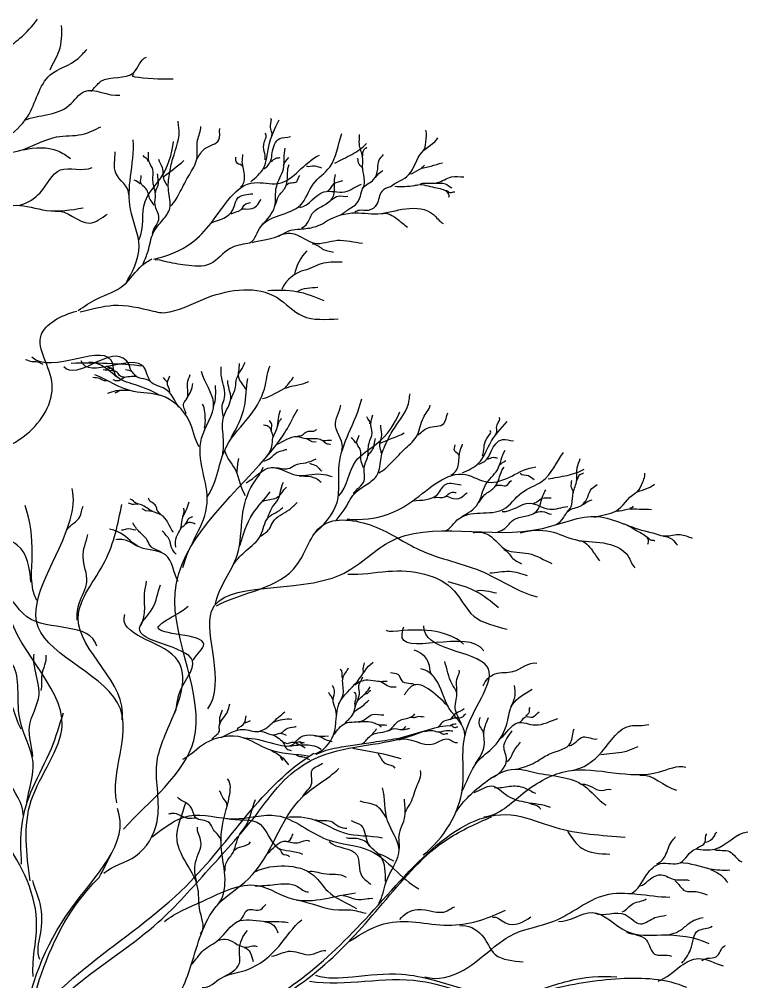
# Model space of a CAD drawing. Header units: millimetres. Extents: x 87938 to 265635, y 330093 to 434310.
# Drawn here: x 161581 to 163495, y 340892 to 343418 of the extents above; entities that cross this region are included whole.
import ezdxf

# ---------------------------------------------------------------- set-up
doc = ezdxf.new("R2010")
doc.units = ezdxf.units.MM

# ---------------------------------------------------------------- blocks, each defined once
blk = doc.blocks.new('A$C5F7D3421')
for p, q in [((4822, 13016.3), (4814, 13013.5)), ((4831, 13022.1), (4822, 13016.3)), ((5437.4, 12927.1), (5454.2, 12957.5)), ((5482.6, 12855.4), (5504.2, 12844.4)), ((5504.2, 12844.4), (5518.7, 12842.6)), ((4922.3, 12601.8), (4909.3, 12608.3)), ((4946.4, 12599.2), (4922.3, 12601.8)), ((5647.3, 11770.2), (5754.3, 11750.3)), ((5391.8, 11744.2), (5396.2, 11734.5)), ((5396.2, 11734.5), (5401.3, 11727.7)), ((5754.3, 11750.3), (5815.8, 11734.5))]:
    blk.add_line(p, q)
for centre, radius, start, end in [((5600, 13398.2), 160, 135.3492, 168.1148), ((5506.2, 13328.6), 117.7, 102.7934, 156.1906), ((4713.2, 11230.3), 1887.7, 83.902, 91.5902), ((4988.8, 13016), 178.5, 344.3202, 7.4862), ((5421.1, 11743.9), 128, 84.2853, 113.8881)]:
    blk.add_arc(centre, radius, start, end)
for points, start_tangent, end_tangent in [([(4432.4, 14210.8), (4481.3, 14255.1), (4543.3, 14321.5)], (0.604718, 0.79644), (0.597984, 0.801508)), ([(4587.6, 14144.3), (4618.7, 14210.8), (4627.5, 14299.4)], (0.326759, 0.945108), (-0.0301, 0.999547)), ([(4157.6, 13493), (4312.8, 13626), (4361.6, 13821), (4507.8, 13980.4), (4587.6, 14126.6), (4685.1, 14184.3), (4716.2, 14215.3)], (0.72156, 0.692352), (0.759343, 0.650691)), ([(4729.4, 14069), (4764.9, 14104.4), (4880.1, 14135.5), (4924.4, 14188.6)], (0.788267, 0.615333), (0.94177, 0.336258)), ([(4880.1, 14126.6), (4964.3, 14113.3), (5017.5, 14113.3)], (-0.977629, -0.210337), (0.999054, 0.043488)), ([(4497.8, 13968.1), (4654, 14020.3), (4707.2, 14069), (4831.4, 14055.7)], (0.926561, 0.376146), (0.99111, 0.133044)), ([(4913.4, 13465.7), (4930.1, 13509.8), (4948.5, 13573.8), (4981.9, 13619.3), (5006.3, 13660.4), (5001.7, 13721.3), (5004.7, 13779.1), (5016.9, 13833.9), (5038.2, 13943.4), (5035.1, 13964.7)], (0.342034, 0.939687), (0, 1)), ([(5009.4, 13668), (5042.8, 13718.2), (5074.8, 13777.6), (5100.7, 13832.4), (5103.6, 13897.8), (5114.4, 13946.5)], (0.721391, 0.692528), (-0.073914, 0.997265)), ([(5362.8, 13913), (5358.4, 13948.4), (5358.4, 13974.5)], (0.545181, 0.838318), (-0.957846, 0.287281)), ([(5102.2, 13833.9), (5129.5, 13868.8), (5178.2, 13899.3), (5181.3, 13938.9)], (0.569705, 0.82185), (0.138227, 0.990401)), ([(5282, 13538), (5319.8, 13589), (5464, 13671.1), (5508.5, 13744.4), (5566.2, 13804.2), (5608.3, 13921.8)], (0.983822, 0.179149), (0.307988, 0.95139)), ([(5340.4, 13829.1), (5337.1, 13891.2), (5340.4, 13922.3)], (0.112322, 0.993672), (-0.846382, 0.532576)), ([(5335.4, 13798), (5360.1, 13827.4), (5365, 13853.5), (5391.1, 13904.2), (5428.7, 13910.8)], (0.893798, 0.448471), (0.967011, 0.254733)), ([(5680.1, 13728.6), (5688.2, 13755.7), (5681.9, 13796.5), (5681, 13841.7), (5670.1, 13884.3), (5671, 13917.8)], (0.76581, 0.643066), (-0.037069, 0.999313)), ([(5891.4, 13859.9), (5903.1, 13891.3), (5903.1, 13933.6)], (0.817702, 0.575642), (-0.315976, 0.948767)), ([(4850.6, 13395), (4898.6, 13527.2), (4868.6, 13656.5), (4868.6, 13770.7), (4877.7, 13899.8)], (0.522515, 0.85263), (-0.084635, 0.996412)), ([(4898.6, 13551.3), (4919.7, 13683.5), (4973.9, 13764.6), (5018.9, 13893.9)], (0.464694, 0.885471), (0.106279, 0.994336)), ([(5584, 13817.6), (5643.9, 13848.7), (5694.9, 13886.4)], (0.87421, 0.485548), (0.69396, 0.720013)), ([(5778, 13735.5), (5843.4, 13777.9), (5889.6, 13856.7), (5945.4, 13906.7)], (0.796112, 0.60515), (0.491849, 0.87068)), ([(4494.9, 13864.8), (4614.1, 13860.8), (4658.5, 13834.2)], (0.974796, 0.223097), (0.811691, -0.584088)), ([(4862.6, 13707.5), (4817.4, 13782.7), (4814.5, 13857.8)], (0.059701, 0.998216), (-0.066096, 0.997813)), ([(4930.1, 13823.3), (4913.4, 13844.5)], (0.33789, 0.941186), (-0.387672, 0.921797)), ([(4945.4, 13572.2), (4968.2, 13626.9), (4954.6, 13672.6), (4956, 13707.6), (4946.9, 13757.8), (4946.9, 13795.8), (4933.2, 13824.8), (4931.7, 13856.7)], (0.207149, 0.978309), (-0.084778, 0.9964)), ([(4949.8, 13482.1), (5082.1, 13539.2), (5151.3, 13608.3), (5301.6, 13749.6), (5385.8, 13746.6), (5530.1, 13845.8)], (0.981577, 0.191066), (0.920281, 0.391257)), ([(5253.7, 13734.2), (5268.4, 13771.8), (5260.2, 13822.5), (5261.9, 13848.7)], (0.85755, 0.5144), (0, 1)), ([(5331.2, 13605.4), (5373, 13664.5), (5379.7, 13735.4), (5404.1, 13797.6), (5410.8, 13870.8)], (0.740367, 0.672203), (0.280106, 0.959969)), ([(5656.5, 13672.4), (5673.7, 13702.3), (5683.7, 13731.3), (5719.9, 13760.2), (5734.4, 13797.4), (5739.9, 13829.1), (5754.4, 13848.1)], (0.67687, 0.736103), (0.58924, 0.807958)), ([(5681, 13839.9), (5685.5, 13864.4), (5696.4, 13873.4)], (0.299612, 0.954061), (0.624514, 0.781014)), ([(4997.2, 13738), (4986.4, 13759.3), (4980.4, 13801.9), (4968.2, 13830.8)], (-0.296315, 0.95509), (-0.107685, 0.994185)), ([(4982.8, 13767.6), (5055.1, 13827.7)], (0.702733, 0.711454), (0.683797, 0.729672)), ([(5261.9, 13806.1), (5242.2, 13817.6), (5237.3, 13838.8)], (-0.406001, 0.913873), (-0.071424, 0.997446)), ([(5361.6, 13824.1), (5378.1, 13835.6), (5392.7, 13837.2)], (0.919448, 0.393212), (0.917373, 0.398029)), ([(5375.3, 13670.9), (5387, 13701.7), (5410.2, 13731.6), (5418.8, 13783.7), (5424.5, 13813.6)], (0.421869, 0.906657), (0.442971, 0.896536)), ([(5404.9, 13808.2), (5423.6, 13837.2)], (-0.042728, 0.999087), (0.575865, 0.817545)), ([(5483.5, 13808.8), (5514.3, 13808.8), (5537.5, 13802)], (0.809864, -0.586617), (0.994549, -0.104274)), ([(5682.8, 13796.5), (5669.2, 13814.6), (5664.6, 13835.4)], (-0.192443, 0.981308), (-0.300911, 0.953652)), ([(5846.3, 13780.1), (5879.2, 13795.8), (5921.1, 13807.7), (5960.7, 13819)], (0.999964, 0.008427), (0.978397, 0.206737)), ([(5887.4, 13801), (5897.9, 13811.4)], (0.730696, 0.682703), (0.326628, 0.945153)), ([(4481.3, 13670.3), (4552.1, 13714.6), (4623.1, 13794.3), (4733.9, 13803.2)], (0.950052, 0.312091), (0.892168, 0.451703)), ([(4957.6, 13715.2), (4963.6, 13735), (4963.6, 13780.6)], (-0.23863, 0.971111), (-0.014588, 0.999894)), ([(5467.5, 13589.9), (5487.5, 13607.8), (5508.3, 13645.4), (5543.9, 13669.4), (5577.5, 13698.7), (5582.7, 13731.1), (5586.8, 13778.2)], (0.865897, 0.500222), (0.295555, 0.955326)), ([(5727.2, 13767.5), (5752.6, 13791.9)], (0.590013, 0.807394), (0.87425, 0.485476)), ([(4902.8, 13745.6), (4881.4, 13757.8)], (-0.779975, 0.62581), (-0.966443, 0.256882)), ([(4951.5, 13671.1), (4937.7, 13690.9), (4922.6, 13728.9), (4904.3, 13748.7), (4905.8, 13774.6)], (-0.51487, 0.857268), (-0.181543, 0.983383)), ([(5416.9, 13742.2), (5450.7, 13753.8), (5462.2, 13775.1)], (0.439827, 0.898083), (0.778813, 0.627257)), ([(5461.8, 13662.2), (5546.1, 13717.7), (5619.4, 13717.7), (5677.2, 13744.4)], (0.982608, 0.185694), (0.945301, 0.326199)), ([(5559.5, 13722.1), (5581.8, 13746.5), (5612.8, 13757.7)], (0.975614, 0.219492), (0.900874, 0.43408)), ([(5881, 13743.5), (5941.5, 13731.1), (5980.1, 13713.3), (5982.2, 13697.6)], (0.998153, -0.060753), (-0.369543, -0.929214)), ([(5883.9, 13746.7), (5943.3, 13749.8), (5992.4, 13769.7), (6036.2, 13769.7)], (0.987787, 0.155813), (0.999519, -0.031017)), ([(5938.1, 13747.8), (5970.4, 13745.7), (5994.5, 13731.1)], (0.998838, 0.048184), (0.882538, -0.470242)), ([(5152.1, 13609.3), (5227.4, 13654.5), (5246.2, 13697.8), (5297.1, 13711)], (0.934837, 0.355077), (0.985014, 0.172476)), ([(5970.7, 13722.7), (5988.4, 13715.4), (6004.1, 13717.5)], (0.999537, 0.030434), (0.956588, -0.291444)), ([(5220.8, 13640.3), (5254.9, 13654.1), (5272, 13675.4), (5289, 13679.7)], (0.787205, 0.616691), (0.980602, 0.19601)), ([(5254.9, 13655.2), (5276.1, 13657.4), (5310.2, 13668), (5326.3, 13690.3)], (0.791751, 0.610843), (0.755548, 0.655094)), ([(5571.5, 13689.2), (5596.3, 13702.9), (5629.8, 13702.9)], (0.868141, 0.496317), (0.953192, 0.302366)), ([(4308, 13614.5), (4467.9, 13670.3), (4574.2, 13652.6), (4702.8, 13661.4)], (0.957865, 0.287217), (0.98646, 0.164003)), ([(4605.3, 13649.3), (4725, 13608.2), (4787, 13639.3)], (0.979414, 0.20186), (0.823661, 0.567083)), ([(5545.5, 13609.1), (5643.9, 13643.6), (5735, 13641.1), (5833.4, 13658.3), (5929.3, 13638.6), (5963.9, 13606.6)], (0.83978, 0.542927), (0.887846, -0.460142)), ([(5749.7, 13641.1), (5803.9, 13621.4), (5838.3, 13594.4)], (0.939194, 0.343386), (0.82238, -0.568938)), ([(5387.4, 13562.7), (5441.8, 13570), (5513.3, 13538), (5592.2, 13547.9), (5681.1, 13538)], (0.827181, 0.561936), (0.996096, -0.088278)), ([(5279.4, 13537.1), (5217.6, 13519.6), (5147.5, 13465.3), (5061.6, 13460.7), (4989, 13474.3), (4955.1, 13478.8)], (-0.977127, -0.212655), (-0.980577, -0.196135)), ([(5505.9, 13535.5), (5540.4, 13518.3), (5579.9, 13505.9)], (0.992329, 0.123624), (0.96851, -0.248973)), ([(5481.8, 13444.2), (5546.1, 13469.1), (5610.4, 13472.7)], (0.947682, 0.319215), (0.99981, -0.019506)), ([(5006.5, 13297.7), (5138.7, 13347.7), (5381.7, 13347.7), (5471, 13283.4), (5596.1, 13272.7)], (0.9777, 0.210005), (0.999706, 0.024244)), ([(5453.2, 13369.2), (5524.6, 13383.4)], (0.831963, 0.554831), (0.99666, 0.081662)), ([(4692.6, 13297.9), (4808, 13320.5), (4948.4, 13300.1), (5005, 13297.9)], (0.980374, 0.197148), (0.933913, 0.3575)), ([(4969.6, 13004.6), (4872.8, 13045.9), (4813.7, 13082.3), (4806.5, 13115.6), (4522.7, 13139.4)], (-0.823516, 0.567293), (-0.694176, 0.719805)), ([(4872.2, 13089.4), (4864.3, 13111.1), (4842.4, 13135.8), (4634.6, 13104.8)], (-0.630926, 0.775843), (-0.712741, 0.701427)), ([(5037.8, 12962.5), (4989.1, 13028.4), (4940.2, 13052.3), (4916.4, 13103), (4696.3, 13126.5)], (-0.50983, 0.860275), (-0.293742, 0.955885)), ([(4562.5, 13113.6), (4543.3, 13121.6), (4523.6, 13123), (4501, 13129.7)], (-0.933041, 0.359769), (-0.973544, 0.228501)), ([(4820.8, 13069.3), (4775.2, 13104.7), (4722.4, 13120.5)], (-0.7632, 0.646162), (-0.993338, -0.115234)), ([(4817.2, 13088.5), (4807.5, 13093.2), (4803.1, 13099.2), (4791.5, 13103.9), (4784.5, 13107.2)], (-0.932314, 0.361651), (-0.854679, 0.519157)), ([(5138, 12651.5), (5204.7, 12826.5), (5287.7, 12935.2), (5341.1, 13041.9), (5357.6, 13109.2)], (0.574587, 0.818443), (0.447309, 0.89438)), ([(5194.2, 12928.5), (5190, 12971), (5197.9, 12997.7), (5187.9, 13066.4), (5185.7, 13105.3)], (-0.167134, 0.985934), (-0.021195, 0.999775)), ([(5220.8, 12992.4), (5236.2, 13033.7), (5240.4, 13063), (5255.2, 13092.3), (5270.1, 13121.5)], (0.377116, 0.926166), (0.340299, 0.940317)), ([(5273.3, 13024.1), (5248.7, 13065.1), (5250.3, 13116.7)], (-0.308267, 0.9513), (-0.032095, 0.999485)), ([(5108.8, 12825.3), (5073.6, 12916.6), (4975.1, 13004.6), (4880, 13018.3), (4743.6, 13077.5)], (-0.49119, 0.871053), (-0.928611, 0.371054)), ([(4846.1, 13068.6), (4833.4, 13072.4), (4822, 13085.3), (4804.8, 13091.1), (4772.3, 13094.3)], (-0.941788, 0.336206), (-0.996775, 0.080247)), ([(4800.5, 13100.2), (4794.8, 13099.5), (4789.2, 13101.2)], (-0.999025, 0.044143), (-0.98779, 0.155792)), ([(4898.5, 13066.1), (4872.3, 13071), (4847.9, 13067.4), (4840.3, 13063.8), (4824.1, 13055.6), (4807.9, 13059.6)], (-0.785807, 0.618472), (-0.933823, 0.357737)), ([(4942.8, 13048.9), (4884.7, 13075.1), (4874.4, 13087.5), (4851.5, 13094.4)], (-0.531589, 0.847003), (-0.969282, 0.245952)), ([(5006.6, 13017.2), (4997.9, 13050.7), (5006.3, 13074.2)], (-0.087043, 0.996205), (0.263141, 0.964757)), ([(5062.6, 12940), (5055.4, 12978), (5063.8, 12989.7), (5068.4, 13046.4), (5077.9, 13078.1)], (-0.066919, 0.997758), (0.391371, 0.920233)), ([(5052.3, 12402.6), (5137, 12627.9), (5117.5, 12855.1), (5159.6, 12976.6), (5117.1, 13088.3)], (0.214936, 0.976628), (-0.245301, 0.969447)), ([(5410.4, 13032.1), (5439.7, 13070.2)], (0.614107, 0.789223), (0.500014, 0.866017)), ([(4788.1, 13055.7), (4774.4, 13057), (4762.5, 13063), (4737, 13067.8)], (-0.948663, 0.316288), (-0.984733, 0.174072)), ([(4995.7, 13051.4), (4984.7, 13068.3)], (-0.156047, 0.98775), (-0.286747, 0.958006)), ([(5066.9, 12996.2), (5080.1, 13019.5), (5087.1, 13047)], (0.418023, 0.908436), (0.21125, 0.977432)), ([(5191.4, 12796.2), (5193.5, 12859.8), (5195.4, 12932.7), (5220.3, 12995.6), (5209.5, 13057)], (0.155291, 0.987869), (0.06287, 0.998022)), ([(5221.1, 12857.7), (5268, 12966.3), (5279.1, 13064.1)], (0.509933, 0.860214), (0.168948, 0.985625)), ([(5330.5, 12994.6), (5417.9, 13033.4), (5492.8, 13054.4)], (0.991104, 0.133092), (0.852169, 0.523267)), ([(5588.3, 12567.3), (5616.9, 12604.9), (5652.8, 12660.9), (5697.9, 12695), (5733, 12727.4), (5746, 12787), (5765.4, 12841.6), (5792.8, 12890.6), (5844.6, 12989.4), (5847.7, 13010.7)], (0.596515, 0.802602), (0.28602, 0.958224)), ([(5127.6, 12890.2), (5129.1, 12946.3), (5120.7, 12974.8)], (0.222503, 0.974932), (-0.577871, 0.816128)), ([(5507.9, 12517.6), (5591.8, 12630.5), (5599.9, 12763), (5632.6, 12872.4), (5678.2, 12993.6)], (0.744556, 0.66756), (0.203895, 0.978993)), ([(5608.8, 12813.6), (5587, 12898.5), (5605.7, 12971.4)], (0.342716, 0.939439), (0.22206, 0.975033)), ([(5738.1, 12733.8), (5784.5, 12772.4), (5832.1, 12820.1), (5872.6, 12865.2), (5894.2, 12927), (5918.4, 12970.6)], (0.889331, 0.457265), (0.214411, 0.976744)), ([(5346.6, 12795.4), (5363.8, 12826.8), (5367.6, 12857), (5380.7, 12887.7), (5386.8, 12923.8), (5394.5, 12953.4)], (0.747556, 0.664199), (0.3646, 0.931164)), ([(5598.6, 12653.6), (5656.7, 12774.3), (5731.8, 12836.5), (5811.9, 12947.5)], (0.698543, 0.715568), (0.386239, 0.922399)), ([(5649.4, 12660.3), (5686.9, 12706.2), (5686.9, 12753.8), (5698.3, 12787), (5704, 12837.6), (5714.9, 12874.1), (5710, 12905.8), (5717.6, 12936.8)], (0.478311, 0.878191), (0.203753, 0.979022)), ([(5874.5, 12866.1), (5910.7, 12891.8), (5966.1, 12907.1), (5980.4, 12944.2)], (0.78097, 0.624569), (0.415727, 0.90949)), ([(4844, 11487.7), (5090, 11797.7), (5024.8, 12315.8), (5345.7, 12790.9), (5437, 12925.6)], (0.677737, 0.735305), (0.418488, 0.908222)), ([(5362.1, 12882.2), (5351.3, 12896.5), (5334.3, 12900.9)], (-0.395877, 0.918303), (-0.984534, 0.175191)), ([(5366.6, 12856), (5362.5, 12879.4), (5363.2, 12903.4), (5355.6, 12917.4)], (0.550266, 0.83499), (-0.512078, 0.858939)), ([(5384.5, 12898.3), (5389.4, 12914.6), (5397.8, 12925.1)], (0.563797, 0.825913), (0.40965, 0.912243)), ([(5706.6, 12905.2), (5696.7, 12930.4)], (0.592972, 0.805223), (-0.107825, 0.99417)), ([(5746.5, 12804.3), (5742.3, 12827.9), (5748.6, 12870.4), (5745.2, 12901.5)], (-0.010761, 0.999942), (0.181171, 0.983452)), ([(6146.8, 12867.5), (6152.8, 12902.6), (6160.2, 12927.7)], (0.762181, 0.647364), (-0.835663, 0.549243)), ([(5453.4, 12862.1), (5471.2, 12867.3), (5481.6, 12875.9), (5496, 12880.1), (5515.5, 12882.1), (5521.1, 12885.7)], (0.954396, 0.298544), (0.974691, 0.223558)), ([(5741.2, 12836.8), (5827.6, 12873.8)], (0.876865, 0.480736), (0.863931, 0.50361)), ([(6101.4, 12793.4), (6116, 12853.9), (6128, 12882.7)], (0.39184, 0.920034), (-0.658696, 0.752409)), ([(5381.7, 12834), (5451.8, 12861.2), (5484.1, 12854.4), (5528.1, 12852.8), (5545.2, 12847.7), (5572.5, 12848.1)], (0.93027, 0.366875), (0.962071, -0.272799)), ([(5539.6, 12846.9), (5554.9, 12837), (5569.3, 12832.7)], (0.995433, 0.095459), (0.738355, -0.674412)), ([(5658.2, 12838.6), (5641.2, 12856.4)], (-0.568397, 0.822755), (-0.852595, 0.522572)), ([(5683.5, 12753.3), (5676, 12776.2), (5672.4, 12817), (5660.6, 12841.1), (5669.3, 12865.5)], (-0.248165, 0.968718), (0.107308, 0.994226)), ([(5702, 12793.8), (5713.5, 12811.1), (5726.5, 12854.7)], (0.049096, 0.998794), (0.272011, 0.962294)), ([(5991.2, 12727.3), (6016, 12759.2), (6022.7, 12810.1), (6031.8, 12834.7)], (0.968854, 0.247634), (0.28602, 0.958224)), ([(6087.8, 12765), (6119.8, 12786.2), (6131.9, 12809.8), (6171.5, 12850.9), (6209.4, 12846.5)], (0.98473, 0.174091), (0.999472, -0.032493)), ([(5271.9, 12654.3), (5237.4, 12743.4), (5199.1, 12811.1)], (-0.608496, 0.793557), (-0.23476, 0.972053)), ([(5331.6, 12775.8), (5358, 12785.5), (5382.6, 12806.2), (5402.7, 12812.6), (5416.6, 12815.6)], (0.999873, -0.01596), (0.987676, -0.156511)), ([(5962.1, 12531.2), (6013, 12569.3), (6174.7, 12606.7), (6238.2, 12664.2), (6310.7, 12705.1), (6384.7, 12805.7)], (0.993962, -0.109728), (0.567238, 0.823554)), ([(6019.6, 12793.9), (6004, 12810.5), (6005.4, 12832.3)], (-0.127654, 0.991819), (0.21685, 0.976205)), ([(6028.6, 12581.8), (6085.6, 12626.4), (6112.3, 12692.5), (6153.4, 12745.1), (6180.8, 12813.3)], (0.9017, 0.432362), (0.542974, 0.839749)), ([(5241.8, 12737.1), (5247.9, 12784.9)], (0.121588, 0.992581), (0.256626, 0.966511)), ([(5375.8, 12751.9), (5420, 12748.8), (5443.9, 12760.9), (5482.6, 12769.7), (5519.4, 12783.5)], (0.999261, 0.038428), (0.900104, 0.435675)), ([(5495.6, 12768.1), (5526.2, 12753.2), (5538.3, 12740.7)], (0.877396, -0.479767), (0.940954, -0.338535)), ([(6120.3, 12782.6), (6139.3, 12788.9), (6153.8, 12786.2)], (0.993503, 0.113805), (0.992893, 0.119014)), ([(6157.2, 12755), (6183.5, 12777.5)], (0.244816, 0.96957), (0.785642, 0.618682)), ([(6398.1, 12600), (6413.7, 12623.6), (6419.3, 12664.5), (6431.3, 12708.1), (6433.1, 12752.1), (6443.6, 12783.9)], (0.917747, 0.397165), (0.250303, 0.968168)), ([(5166.4, 12275.3), (5242.5, 12446.3), (5260.4, 12582), (5297.8, 12695.3), (5333.6, 12754.5)], (0.170212, 0.985408), (0.313987, 0.949427)), ([(5273.3, 12699.2), (5361.2, 12752.8), (5451.5, 12725.8), (5535.4, 12730), (5575.2, 12720.8)], (0.89033, 0.455315), (0.94921, -0.314642)), ([(5627.9, 12572.7), (5771, 12589.5), (5857.1, 12636), (6041.5, 12728.3), (6121.3, 12701.4), (6287.9, 12755.2)], (0.995219, -0.097666), (0.993743, 0.111693)), ([(6089.6, 12631.8), (6109.6, 12658.1), (6140.4, 12680.1), (6163.6, 12727.6), (6177.6, 12754.5)], (0.663567, 0.748117), (0.680892, 0.732384)), ([(6232.7, 12733.1), (6262.2, 12724.3), (6282.5, 12711.1)], (0.608247, -0.793748), (0.923176, -0.384378)), ([(6331.5, 12712.7), (6397.8, 12725.4), (6457.5, 12746.9)], (0.976565, 0.215223), (0.870907, 0.491447)), ([(6430.8, 12706.4), (6442.2, 12728.6), (6455.2, 12734.1)], (0.559976, 0.828509), (0.821809, 0.569763)), ([(6638.2, 12665.4), (6658.4, 12692.2), (6670.4, 12732.7)], (0.948186, 0.317715), (-0.031409, 0.999507)), ([(5348.1, 12575.3), (5366.3, 12615.5), (5384.1, 12639.2), (5394.2, 12670.3), (5404.2, 12701.6)], (0.386159, 0.922432), (0.422235, 0.906486)), ([(5459.7, 12723.4), (5498.5, 12720.9), (5535.8, 12701.9)], (0.999344, -0.036227), (0.698331, -0.715775)), ([(5858.1, 12636.7), (5943.2, 12658.4), (5973.6, 12694.6), (6026.2, 12692.7)], (0.997342, 0.072861), (0.993195, -0.116462)), ([(6149.9, 12688.3), (6185.6, 12689.8), (6202.7, 12706.8)], (0.678322, 0.734765), (0.925685, 0.378296)), ([(6420.1, 12664.3), (6412.3, 12685.5), (6413.9, 12706.8)], (0.09627, 0.995355), (-0.015577, 0.999879)), ([(4820.4, 11579.9), (4833.2, 11908.5), (4545.4, 12194.7), (4657.5, 12570.2), (4664.3, 12679)], (-0.197201, 0.980363), (-0.222648, 0.974899)), ([(5252.9, 12480), (5296.3, 12590.1), (5357.4, 12667.2)], (0.245501, 0.969396), (0.575636, 0.817706)), ([(5333.4, 12634.8), (5379.7, 12646.5), (5414.9, 12684.2)], (0.889621, 0.456699), (0.727894, 0.68569)), ([(5932.9, 12646.8), (5969.4, 12650.3), (5991.9, 12665.7), (6009.4, 12665)], (0.930705, 0.365771), (0.995699, -0.09265)), ([(5969.7, 12651.3), (5990.7, 12647.3), (6026.4, 12647.7), (6048.2, 12664.5)], (0.933388, 0.358868), (0.911353, 0.411625)), ([(6154.8, 12527.9), (6179, 12539.3), (6209.8, 12569.4), (6250.8, 12582.3), (6291.3, 12600.7), (6305.5, 12630.3), (6323, 12674.2)], (0.972797, 0.231661), (0.55645, 0.830881)), ([(6359.5, 12552.9), (6384.5, 12576.6), (6402.4, 12601.6), (6445.4, 12618.9), (6469.9, 12650.4), (6484.2, 12679.2), (6503.5, 12693.2)], (0.859133, 0.511753), (0.795716, 0.60567)), ([(6493.9, 12578.6), (6568.7, 12600.5), (6635.5, 12662.8), (6703.3, 12694.8)], (0.935938, 0.352165), (0.720333, 0.693628)), ([(5019.1, 12526), (4975.4, 12587.2), (4944.6, 12599.2), (4907, 12621.9), (4889.8, 12627), (4867.3, 12642.4)], (-0.576965, 0.816769), (-0.954195, 0.299187)), ([(4974.5, 12588.8), (4962.5, 12602.9), (4958.5, 12615.8), (4948.8, 12627.1), (4933.6, 12639.5), (4930.8, 12645.6)], (-0.634598, 0.772842), (-0.692675, 0.72125)), ([(5027.3, 12474.5), (5030.1, 12510.2), (5043.5, 12537.5), (5049.4, 12570.3), (5064, 12603.9), (5073.9, 12632.9)], (-0.261169, 0.965293), (0.205465, 0.978665)), ([(6280.7, 12628.3), (6309.1, 12645.3), (6342, 12647.1)], (0.997636, -0.068723), (0.987395, 0.158277)), ([(6454.4, 12623.8), (6485.7, 12639.9)], (0.796295, 0.604908), (0.976583, 0.215142)), ([(4540.1, 12287.6), (4524.3, 12449.6), (4499.5, 12620.1)], (-0.460532, 0.887643), (-0.333644, 0.942699)), ([(4646.8, 12536), (4691.7, 12580.2), (4702.7, 12617.2)], (0.510073, 0.860131), (0.400242, 0.916409)), ([(4839.1, 11870.2), (4685.1, 12226.8), (4779.5, 12425.8), (4838.6, 12623.8)], (0.166237, 0.986086), (0.210614, 0.977569)), ([(4894.1, 12623.3), (4875.9, 12623.4), (4861.5, 12627.7)], (-0.780241, 0.625479), (-0.987223, -0.159345)), ([(5052, 12581.3), (5056.9, 12597.6), (5055.6, 12611)], (-0.018834, 0.999823), (0.157414, 0.987533)), ([(5230.5, 12415.5), (5273.9, 12462.1), (5324, 12515), (5350.8, 12577.2), (5401.7, 12613.1)], (0.586898, 0.809661), (0.65956, 0.751652)), ([(5321.9, 12511.2), (5354.9, 12538.3), (5368.1, 12562.9), (5423.7, 12604.5), (5452.7, 12630.6)], (0.814035, 0.580816), (0.720374, 0.693586)), ([(6170.1, 12598.8), (6266.7, 12627.9), (6336.9, 12606.9), (6399.9, 12615.9)], (0.99467, -0.103108), (0.999109, 0.042197)), ([(6282.9, 12593.3), (6310.5, 12599.4), (6342.6, 12589.8)], (0.97383, 0.227277), (0.999854, 0.017102)), ([(6572.2, 12601.8), (6608.2, 12607.4), (6651.7, 12606.9), (6692.9, 12606.3)], (0.9606, -0.277935), (0.996654, -0.08174)), ([(6617.5, 12610.1), (6630.5, 12617.1)], (0.895437, 0.445188), (0.583315, 0.812246)), ([(5043.8, 12536.1), (5060.1, 12553.4), (5072.6, 12573.9), (5086.6, 12581.4)], (-0.002541, 0.999997), (0.899115, 0.437712)), ([(5139.5, 11908.2), (5152.6, 12250.4), (5604.4, 12377.7), (5772.2, 12490.7), (6311.3, 12539.6), (6504.3, 12581), (6681.1, 12528.2)], (0.589928, 0.807456), (0.980341, -0.197309)), ([(5169.9, 12269), (5451.5, 12412.1), (5539.1, 12549.1), (5719.4, 12547.7), (5881, 12464.5), (6107.9, 12385.2), (6292.6, 12300.8)], (0.880018, 0.47494), (0.974415, -0.224758)), ([(5035.9, 12353.8), (4991.7, 12446.8), (4901.4, 12473.8), (4833.6, 12523.3), (4795.2, 12537.4)], (-0.495082, 0.868846), (-0.966374, 0.25714)), ([(4887.7, 12533.3), (4854, 12537.6), (4837, 12533.7)], (-0.996821, 0.079667), (-0.972565, 0.23263)), ([(4979.1, 12454.1), (4940.4, 12475.8), (4927, 12498.9), (4899.5, 12527.5), (4876.2, 12559.2)], (-0.814703, 0.579878), (-0.514022, 0.857777)), ([(5029.1, 12449.8), (5012.4, 12472.4), (5003.2, 12503.2), (4989.8, 12519.6), (4979.9, 12529.7)], (-0.845027, 0.534724), (-0.911868, 0.410483)), ([(5061.9, 12555.6), (5078.8, 12561.6), (5095.4, 12556)], (0.834467, 0.551058), (0.91948, -0.393137)), ([(6070.2, 12524.7), (6124.4, 12516.2), (6183.8, 12465), (6262.3, 12452), (6344.6, 12417)], (0.953349, 0.30187), (0.929233, -0.369493)), ([(6235, 12524), (6339.2, 12528.9), (6425.7, 12500.4), (6524.9, 12488.8), (6611.3, 12442.5), (6635.2, 12401.9)], (0.959985, 0.280051), (0.719145, -0.69486)), ([(6595, 12556.8), (6649.4, 12527.6), (6681.3, 12499.5), (6678.8, 12483.9)], (0.939077, -0.343706), (-0.619878, -0.784698)), ([(4519.9, 12352.1), (4472.1, 12481.6), (4415.8, 12524.3)], (-0.102876, 0.994694), (-0.442073, 0.896979)), ([(4681.9, 12218.3), (4689.8, 12280.9), (4715.7, 12353.2), (4702.5, 12439.3), (4719.6, 12518.6)], (-0.06633, 0.997798), (0.252264, 0.967659)), ([(4893.2, 12476.3), (4859.5, 12495.4), (4817.8, 12499.9)], (-0.855694, 0.517483), (-0.97642, -0.215879)), ([(6439.9, 12496.2), (6486.1, 12461.9), (6511.4, 12426.1)], (0.998173, 0.060413), (0.625297, -0.780387)), ([(6674.9, 12511.2), (6689.8, 12499.2), (6705.4, 12496.7)], (0.966484, -0.256725), (0.833267, -0.552871)), ([(6683.1, 12527.3), (6740.9, 12513.3), (6793.6, 12518.3), (6835.6, 12505.7)], (0.991086, -0.133223), (0.948891, -0.315603)), ([(6735.4, 12512.8), (6765.7, 12501.6), (6784.6, 12480.7)], (0.970892, -0.239517), (0.71117, -0.70302)), ([(6176, 12464.8), (6204.2, 12438.4), (6238.5, 12415.2)], (0.986232, -0.165366), (0.856838, -0.515585)), ([(4750.9, 12127.1), (4506, 12230.2), (4406.5, 12328.1), (4322.8, 12357.2), (4288.8, 12431.6)], (-0.245005, 0.969522), (-0.681314, 0.731991)), ([(5629.5, 12379.8), (5770.5, 12389.8), (6003.3, 12320.3), (6070.5, 12233.2), (6187.3, 12187.1)], (0.996921, -0.07841), (0.964876, -0.262705)), ([(6126.8, 12384.2), (6195.6, 12389.7), (6258.2, 12374.7)], (0.999393, 0.034823), (0.952462, -0.304657)), ([(5021.6, 11889.9), (5037.9, 11957.7), (5085.5, 12076.7), (4900, 12190.7), (4944.5, 12258.2), (4973.7, 12342.3)], (0.490103, 0.871664), (0.371884, 0.928279)), ([(4904.9, 12199.8), (4918, 12250.5), (4917.9, 12311), (4925.1, 12355.3)], (0.452364, 0.891833), (0.124102, 0.99227)), ([(6077.9, 12320.5), (6150.5, 12313.7)], (0.955899, 0.293695), (0.97838, -0.206814)), ([(5088.2, 12078.5), (5125, 12134.1), (4965.8, 12193.7), (5020.3, 12234), (5070.6, 12267.5)], (0.472808, 0.881166), (0.757326, 0.653038)), ([(4505.8, 11582.3), (4527.6, 11721.8), (4481.7, 11868.2), (4460.7, 12053.6), (4207.6, 12180.4), (4088.6, 12249)], (0.16822, 0.98575), (-0.765265, 0.643716)), ([(4775.2, 11333.3), (4886.2, 11393.2), (4961.5, 11513.8), (4960.6, 11714.4), (5018.1, 11883.2), (5025.7, 12088.4), (4848.5, 12238.9)], (0.763613, 0.645675), (0.31303, 0.949743)), ([(6105.6, 12110.8), (5819.6, 12171), (5825.3, 12195.8)], (-0.514158, 0.857696), (0.184005, 0.982925)), ([(5893.9, 11397.4), (6031.3, 11631.4), (6046.6, 11839.5), (6116.9, 12057.3), (5895.9, 12199.1)], (0.788078, 0.615576), (0.054456, 0.998516)), ([(6035.1, 12135.1), (5787.3, 12179), (5765.1, 12182.4)], (-0.764716, 0.644368), (-0.720427, 0.693531)), ([(4485.6, 11837.1), (4411.8, 11978.6), (4329.1, 12013.2), (4291.3, 12064.4), (4167.9, 12117.8)], (-0.475675, 0.879621), (-0.849561, 0.52749)), ([(4526.9, 11741.8), (4514.6, 11845), (4548.3, 11957.8), (4534.4, 12044.9), (4530.7, 12099.1)], (-0.091742, 0.995783), (0.097726, 0.995213)), ([(4555.8, 11972.1), (4559.1, 12027.5), (4573, 12096.3)], (0.264476, 0.964392), (-0.165717, 0.986173)), ([(5927.8, 12025), (5915.2, 12060.2), (5890.4, 12099), (5861.8, 12114.2)], (-0.860919, 0.508742), (-0.909945, 0.414728)), ([(5512.5, 11750.3), (5580, 11817.7), (5599.8, 11928.6), (5663.1, 12003.9), (5718.7, 12071.2)], (0.952833, 0.303495), (0.830767, 0.556621)), ([(5682.8, 12032.4), (5683.6, 12048.9), (5688, 12069.1)], (0.478097, 0.878307), (0.222339, 0.97497)), ([(6027.9, 11856.4), (6006.1, 11910.8), (6009.8, 11967.5), (5994.9, 11995), (5968.9, 12073.9)], (-0.407386, 0.913256), (-0.351008, 0.936373)), ([(6104, 11989), (6146.2, 12030.9), (6208.1, 12038.9), (6291.4, 12068.6)], (0.296189, 0.955129), (0.988299, -0.152527)), ([(5597.6, 11924.2), (5614.1, 11965.9), (5613.1, 12018.3), (5632.6, 12052.3)], (0.464528, 0.885558), (0.400186, 0.916434)), ([(5611.2, 12015.4), (5603.4, 12046.5)], (-0.247521, 0.968883), (-0.9088, 0.417233)), ([(5868.2, 11991.6), (5819.7, 12006.1), (5806.4, 12028.2), (5778.7, 12034.8)], (-0.895027, 0.446012), (-0.88368, 0.468091)), ([(6039.6, 11815.8), (5984.6, 11910), (5937.3, 12012.3), (5885.7, 12048.4)], (0.002225, 0.999998), (-0.983911, 0.178657)), ([(6011.2, 11965.3), (6013.3, 12017.7), (6019.4, 12044)], (0.146901, 0.989151), (-0.618306, 0.785938)), ([(5653.9, 11992.1), (5699.5, 12009.6), (5737.5, 12004.7), (5767.5, 12005.7)], (0.758332, 0.651869), (0.997743, 0.067145)), ([(5663.1, 11934.7), (5670.4, 11968.2), (5668.1, 11990.1), (5681.9, 12020)], (0.279494, 0.960148), (0.16922, 0.985578)), ([(5734.4, 12004.7), (5779.3, 11985.3), (5799.5, 11985.3)], (0.971882, 0.235468), (0.995393, -0.095882)), ([(5577.3, 11941.2), (5569.9, 11954), (5562.4, 11965.9)], (-0.270293, 0.962778), (-0.522554, 0.852606)), ([(5590.1, 11882.9), (5586.3, 11909), (5578.1, 11941.2), (5583.4, 11972.6), (5575.8, 11989.8)], (0.046008, 0.998941), (-0.526791, 0.849995)), ([(5620.8, 11857.4), (5645, 11885.1), (5663.4, 11934.7), (5692.3, 11963.5), (5708.5, 11985.5)], (0.516962, 0.856008), (0.573988, 0.818864)), ([(5655.6, 11914.5), (5654.8, 11926.7), (5659.2, 11950.5), (5652.1, 11965.4)], (-0.015959, 0.999873), (-0.985925, -0.167186)), ([(5686.7, 11957.7), (5699.5, 11964), (5710.8, 11972.9)], (0.731374, 0.681977), (1, 0)), ([(6028.2, 11615.7), (6084.3, 11723.8), (6141.3, 11776.3), (6187.7, 11859.8), (6206.8, 11923.6), (6275.6, 11977.4)], (0.458591, 0.888647), (0.846208, 0.532852)), ([(6200.9, 11915.4), (6215.8, 11954), (6213.2, 11989.5)], (0.330546, 0.94379), (-0.051465, 0.998675)), ([(5153.1, 11802.5), (5179.9, 11830.4), (5179.3, 11844.8), (5206.6, 11894.7), (5216, 11926.4)], (0.602883, 0.79783), (0.177082, 0.984196)), ([(5648.6, 11892.2), (5663.8, 11907.3), (5685.3, 11921.5), (5702.9, 11938.2)], (0.507899, 0.861416), (0.794563, 0.607181)), ([(5180.3, 11851.9), (5182, 11878.6), (5191.2, 11905.4)], (0.148324, 0.988939), (0.359085, 0.933305)), ([(5186.1, 11807.8), (5263, 11836.2), (5317.1, 11829.4), (5364.7, 11858.7), (5409.3, 11898.3)], (0.897967, 0.440062), (0.769642, 0.638476)), ([(5581.8, 11818.4), (5621.2, 11857.8), (5683.2, 11868), (5716.1, 11888.4), (5756.1, 11887)], (0.613772, 0.789483), (0.9956, 0.093708)), ([(5678.7, 11785.8), (5710.5, 11815.4), (5776.3, 11835.2), (5804.9, 11863.7), (5845.5, 11877.9), (5864.1, 11891.1)], (0.923007, 0.384783), (0.374672, 0.927157)), ([(5947.6, 11846.2), (5960.3, 11861.2), (5991.2, 11873.9), (6006.8, 11892), (6037.7, 11910.1)], (0.965547, 0.260229), (0.599446, 0.800415)), ([(5988.4, 11871.5), (6002, 11876.5), (6033.4, 11881), (6044.3, 11891)], (0.946493, 0.322725), (0.994737, 0.102458)), ([(6227.4, 11859.6), (6251.7, 11880.4), (6276.4, 11879.7), (6299.8, 11897.5)], (0.995144, 0.098432), (0.912242, 0.409652)), ([(6252.6, 11883.4), (6264.3, 11894.9), (6268.2, 11913.5)], (0.592099, 0.805866), (0.56159, 0.827415)), ([(5242.3, 11836.4), (5267.9, 11859.7), (5273.7, 11883.9)], (0.618863, 0.785499), (0.308736, 0.951148)), ([(5270.1, 11859), (5288.6, 11867.1)], (0.671943, 0.740603), (0.764954, 0.644084)), ([(5665.7, 11862.2), (5721.1, 11859.3), (5736.4, 11853.4), (5766.3, 11851.2)], (0.993158, 0.116777), (0.938459, -0.345392)), ([(5848.6, 11878.8), (5862.3, 11878.1), (5874.5, 11881.6), (5896.9, 11880.9)], (0.983814, 0.179192), (1, 0)), ([(6077.4, 11717.6), (6107.6, 11779.7), (6106.9, 11832.8), (6122, 11877.8)], (0.56425, 0.825604), (0.28602, 0.958224)), ([(6106.1, 11819), (6089.5, 11857.8), (6094.4, 11879.5)], (-0.072882, 0.997341), (0.408411, 0.912798)), ([(6164.9, 11805.5), (6223.8, 11859), (6286.2, 11851.9), (6365.6, 11874.6)], (0.808822, 0.588054), (0.95995, 0.28017)), ([(4492.2, 11536.6), (4442.1, 11657.7), (4378.3, 11766.4), (4305.8, 11768.1), (4154, 11826.7), (4004.7, 11838)], (0.017393, 0.999849), (-0.999966, -0.008297)), ([(4159.4, 9592.3), (4275.5, 9868.6), (4415.8, 10165), (4397, 10460.7), (4469.1, 10705), (4693.6, 10953.4), (4966, 11161.6), (5142.3, 11345.9), (5318.5, 11550.1), (5406.7, 11658.3), (5515, 11734.4), (5839.5, 11810.5), (5991.8, 11850.5)], (0.757135, 0.653258), (0.999941, 0.010876)), ([(5266.3, 11805.6), (5369.9, 11787.1), (5439.3, 11785.1), (5463.5, 11809), (5561.5, 11814)], (0.999734, 0.023072), (0.975154, 0.221527)), ([(5313, 11827.9), (5376, 11818), (5391.3, 11822.8), (5414.3, 11815.9)], (0.908891, 0.417035), (0.94551, -0.325594)), ([(5394.2, 11823.1), (5412.7, 11836.9), (5444.6, 11845.6), (5448.9, 11846.4)], (0.952969, 0.303067), (0.980608, 0.19598)), ([(5519.1, 11749.4), (5591.4, 11772.1), (5655.2, 11782.2), (5719.1, 11792.2), (5801.4, 11804.8), (5898, 11831.7)], (0.890099, 0.455766), (0.951943, 0.306277)), ([(5714.8, 11818.2), (5718.4, 11824.4), (5727.4, 11833.9), (5730, 11838.7)], (0.866787, 0.498678), (0.880658, 0.473752)), ([(5737.5, 11853), (5746.4, 11845.5)], (0.996588, 0.082533), (0.992804, 0.119749)), ([(5768.7, 11830.8), (5793.9, 11839.6), (5826.8, 11839.6), (5833.4, 11846.2)], (0.966346, 0.257248), (0.996404, 0.084734)), ([(5820.3, 11835.4), (5833.6, 11837.3), (5846.9, 11840.4)], (0.970082, 0.242776), (0.959735, 0.280907)), ([(5897.7, 11829.3), (5921.7, 11832.9), (5943.5, 11828.4), (5975.4, 11832), (5998, 11831.1)], (0.998319, 0.057957), (0.997205, -0.074717)), ([(5946.5, 11828.2), (5963.8, 11820.1), (5979.4, 11821.8)], (0.997907, -0.06466), (0.98521, -0.171349)), ([(5990.4, 11850.6), (6004.1, 11843.1), (6014.5, 11845.4)], (0.999944, 0.010617), (0.999938, 0.011147)), ([(6131, 11666.5), (6185.6, 11730), (6176.4, 11776.1), (6205.5, 11831.1)], (0.938882, 0.344239), (0.552134, 0.833755)), ([(6227.5, 11699.6), (6293.9, 11725.7), (6334.2, 11749.4), (6410.3, 11790.4), (6421.9, 11837.9)], (0.978761, 0.205003), (0.385477, 0.922717)), ([(6412.7, 11693), (6519.6, 11757.9), (6619.4, 11849.1), (6683.9, 11854.1)], (0.993852, 0.11072), (0.939884, 0.341494)), ([(5051.6, 11731.9), (5131.1, 11788.9), (5261.7, 11808.6), (5348.7, 11768), (5495.2, 11742.6)], (0.888284, 0.459294), (0.980067, -0.198666)), ([(5359.5, 11818), (5384, 11807.8), (5402.5, 11791.4), (5406.8, 11784.2), (5415.9, 11768.5), (5431.7, 11763)], (0.996248, 0.086547), (0.977126, -0.212662)), ([(5404.7, 11791.4), (5417.3, 11787.6), (5433.9, 11792.2), (5451.5, 11787.6), (5480.5, 11772.4)], (0.971987, -0.235036), (0.877675, -0.479257)), ([(5439.8, 11792.2), (5450.4, 11790.9), (5457.4, 11793.4), (5469.7, 11791), (5477.3, 11789.9)], (0.978009, -0.208561), (0.999413, -0.03427)), ([(5460.1, 11792.9), (5464.5, 11789.2), (5470.1, 11787.5)], (0.859767, -0.510687), (0.911569, -0.411147)), ([(5514.1, 11814.3), (5534.5, 11810.4), (5551.8, 11800.7), (5574.4, 11794)], (0.977587, -0.210534), (0.939509, -0.342525)), ([(5807.8, 11799.9), (5930.7, 11786), (5982.2, 11801.9), (6014, 11790)], (0.936655, 0.350253), (0.964529, 0.263979)), ([(6186.5, 11724.6), (6208, 11753.9), (6234.6, 11791.8)], (0.987476, 0.157768), (0.593351, 0.804944)), ([(6404.4, 11779.4), (6454.5, 11810.3), (6503.3, 11803.4)], (0.99425, 0.107088), (0.972939, 0.23106)), ([(5426.2, 11778.2), (5483.7, 11782.7), (5536.6, 11767)], (0.992518, 0.122099), (0.767649, -0.64087)), ([(6515.5, 11748.3), (6600.1, 11759.2), (6646.1, 11777)], (0.98685, 0.161641), (0.889373, 0.457183)), ([(5446.1, 11748.8), (5458.3, 11742.4), (5471.5, 11740.9), (5495.4, 11730.9)], (0.966819, -0.255464), (0.919032, -0.394182)), ([(5734.5, 11752.3), (5762.2, 11716.7), (5793.9, 11700.9)], (0.664456, -0.747328), (0.317625, -0.948216)), ([(4798, 10716.7), (5011.9, 10867.1), (5085.7, 11027), (5177.8, 11226.9), (5281.4, 11312.9), (5471.3, 11600.5), (5598.2, 11699)], (0.848705, 0.528867), (0.723653, 0.690164)), ([(5472.4, 11601.9), (5503.5, 11648.5), (5504.5, 11693.4), (5541.3, 11718.1)], (0.462462, 0.886639), (0.799077, 0.601229)), ([(5830, 11544.4), (5847, 11573.8), (5869.9, 11634.2), (5884, 11692.3)], (0.338356, 0.941018), (-0.291318, 0.956626)), ([(6008.2, 11547.3), (6111.8, 11652), (6215.8, 11697.7), (6288.8, 11684.9), (6456.1, 11639.6), (6535, 11570.8)], (0.558907, 0.82923), (0.860383, -0.509648)), ([(6105.5, 11530.4), (6243.9, 11612.8), (6402.8, 11691.2), (6721.4, 11688), (6813.3, 11704.2)], (0.996323, 0.085676), (0.964901, -0.262615)), ([(5172.5, 11220), (5199.6, 11311), (5187.1, 11416.7), (5188.3, 11485.2), (5214.7, 11601.3), (5208.4, 11663.7)], (0.662751, 0.74884), (-0.653656, 0.756792)), ([(6652.2, 11675.9), (6781.2, 11623.8)], (0.982579, 0.185845), (0.975535, -0.219845)), ([(5206.3, 11571.2), (5192.7, 11596.3), (5179.1, 11621.3)], (0.251166, 0.967944), (-0.78988, 0.613261)), ([(5738.5, 11228.7), (5763.5, 11302.6), (5809.2, 11416.8), (5769.1, 11515.9), (5751.3, 11631.6)], (0.552562, 0.833472), (-0.263643, 0.96462)), ([(6072.5, 11615.9), (6132.8, 11638.6), (6188.8, 11604.1), (6256, 11581.5), (6337.8, 11564.8)], (0.961827, 0.273657), (0.94102, -0.33835)), ([(6143.8, 11632.9), (6196.2, 11637.6), (6248.2, 11632.2), (6288.3, 11612.7)], (0.990574, -0.136978), (0.936445, -0.350814)), ([(6449.9, 11644.6), (6518.4, 11623), (6552.3, 11625.6)], (0.986756, 0.16221), (0.912096, -0.409977)), ([(5185.1, 11446.6), (5159.4, 11485.4), (5144.9, 11509.9), (5097.1, 11527.3), (5082.4, 11561.2), (5033.1, 11599.2)], (0.019833, 0.999803), (-0.668638, 0.743588)), ([(5198.8, 11339.5), (5201.1, 11361.3), (5222.8, 11397.6), (5251.7, 11469.3), (5272.4, 11499.1), (5306.5, 11591.1)], (0.294842, 0.955546), (0.407411, 0.913245)), ([(5809.7, 11416.1), (5809.2, 11463.8), (5829.9, 11533), (5828, 11592.5)], (0.135667, 0.990754), (-0.032121, 0.999484)), ([(4452.3, 10335.1), (4711.1, 10654.6), (5187.3, 10815.9), (5690.3, 11171.4), (6219.1, 11534.8), (6354.8, 11494.2), (6601.2, 11459.5)], (0.698248, 0.715856), (0.997191, -0.074907)), ([(5112.8, 11122.1), (5113, 11196.4), (5102.6, 11290.5), (5070.4, 11357.9), (5031.5, 11449.4), (5063.1, 11583.2)], (0.806938, 0.590637), (0.256506, 0.966543)), ([(5764.4, 11527.9), (5727.8, 11570), (5673.1, 11584.7)], (-0.51076, 0.859723), (-0.932379, 0.361483)), ([(6263.1, 11579.4), (6304.7, 11556.8)], (0.909165, -0.416436), (0.203359, -0.979104)), ([(4944.5, 11460.2), (5074.2, 11534.1), (5229.7, 11523.5), (5381.5, 11534.5), (5556.5, 11451.5), (5708.4, 11411.4), (5878.7, 11278.6)], (0.795311, 0.606202), (0.883577, -0.468286)), ([(5105.3, 11523.3), (5076.1, 11524.2), (5014.7, 11542.6), (5001.6, 11540.3)], (-0.871669, 0.490095), (-0.995248, -0.097375)), ([(5204.5, 11525.1), (5322.6, 11504.3), (5384.7, 11422.2), (5470.5, 11399.5)], (0.971987, -0.235035), (0.867134, -0.498074)), ([(5413.8, 11529.1), (5514.9, 11519.2), (5617, 11474.2), (5750.8, 11457.4)], (0.992794, 0.119831), (0.979454, -0.201665)), ([(5516.5, 11521.4), (5569.3, 11514.8), (5598.2, 11497), (5626.1, 11491)], (0.879416, -0.476055), (0.999993, 0.00384)), ([(5100.5, 11302.1), (5096.6, 11372.1), (5115.2, 11443.7), (5102.7, 11494.2)], (-0.253452, 0.967348), (0.073096, 0.997325)), ([(5761.6, 11304.2), (5744.9, 11391.1), (5700.2, 11438.9), (5677.3, 11499.9), (5643, 11516.7)], (-0.008173, 0.999967), (-0.811375, 0.584527)), ([(5349.5, 11403.8), (5405.4, 11444.7), (5453.6, 11439.6), (5495.8, 11445.7)], (0.783953, 0.62082), (0.850978, -0.525202)), ([(5410.4, 11446.3), (5431.8, 11455.4), (5438, 11470.7)], (0.712935, -0.70123), (0.812986, 0.582283)), ([(5705, 11427.6), (5660.4, 11454.1), (5625, 11456.5)], (-0.373432, 0.927658), (-0.958224, 0.28602)), ([(6711.6, 11365.7), (6740.7, 11393), (6763.3, 11443.3), (6777.6, 11461.4)], (0.93016, 0.367155), (0.49122, 0.871036)), ([(6848.7, 11418.4), (6915, 11417.7), (7030.4, 11477.5)], (0.992208, -0.124593), (0.996758, 0.080461)), ([(6848.7, 11417.8), (6881.4, 11442.4), (6886.9, 11470.8)], (0.75907, 0.651009), (0.68089, 0.732385)), ([(6882.9, 11442), (6912.7, 11461.6), (6921.7, 11476.9)], (0.981002, 0.193998), (0.763462, 0.645852)), ([(5231, 11412.1), (5259.3, 11426.4), (5289.3, 11442.6)], (0.537478, 0.843277), (0.537098, 0.84352)), ([(5388.6, 11419.3), (5399.3, 11402.1), (5425.7, 11390.7)], (0.954759, -0.297381), (0.376848, -0.926275)), ([(5564.5, 11443.7), (5660.7, 11397.7), (5678.9, 11322.8), (5710.4, 11293.2)], (0.701265, -0.712901), (0.672034, -0.74052)), ([(5731.4, 11402.5), (5790.1, 11376.4)], (0.988895, -0.148614), (0.903388, -0.428823)), ([(6623, 11262.6), (6676.1, 11327.6), (6724.8, 11366.8), (6793.1, 11370), (6847.7, 11417.6)], (0.896717, 0.442604), (0.950742, 0.309983)), ([(6913.6, 11415.8), (6966.3, 11409.2), (7009.3, 11372.8)], (0.955286, -0.295682), (0.926026, -0.377461)), ([(5307.3, 11339.5), (5409.4, 11358.6), (5509.9, 11325.9), (5559.3, 11269.8), (5659.8, 11209.5)], (0.903986, 0.427562), (0.838239, -0.545303)), ([(6793.7, 11370.2), (6897.8, 11348.8), (6967.3, 11344.9)], (0.999989, 0.004789), (0.996865, 0.079116)), ([(5491.9, 11339.4), (5544.8, 11331.9), (5623.7, 11319.5)], (0.981251, 0.192733), (0.838373, -0.545097)), ([(6652.6, 11288.8), (6684.3, 11309.3), (6728.8, 11327.6), (6774.7, 11310.8), (6824.8, 11307.9)], (0.996711, 0.081033), (0.944298, -0.329093)), ([(6900.5, 11345.3), (6938, 11325.1), (6960.7, 11300.4)], (0.925232, -0.379402), (0.665612, -0.746298)), ([(4525.2, 11308.2), (4550.9, 11226.8), (4552.1, 11119.4), (4549.9, 11032.1)], (0.266261, -0.963901), (0.427985, -0.903786)), ([(4987.4, 11163.9), (5126.5, 11237.8), (5313.5, 11290), (5439.6, 11242.2), (5657, 11263.9)], (0.786793, 0.617217), (0.994708, 0.102745)), ([(5305.1, 11289.3), (5374.2, 11293.5), (5453.2, 11286.6), (5491.9, 11268.5)], (0.999458, -0.032907), (0.994399, 0.105688)), ([(6775.3, 11307.7), (6811, 11271.5), (6849.3, 11269.1), (6887.9, 11257.6)], (0.781176, -0.62431), (0.964625, -0.263625)), ([(5613.9, 11254.7), (5658.2, 11242.2), (5694.2, 11243.6), (5717.8, 11245)], (0.996242, -0.08661), (0.990824, -0.135155)), ([(5899.9, 10970.6), (6034.8, 10994.3), (6143.4, 11076.2), (6210.3, 11120.2), (6351.7, 11165.4), (6530.4, 11256.7), (6757.1, 11249.5)], (0.952312, -0.305128), (0.999932, -0.011637)), ([(5247.2, 11165.7), (5279.1, 11204.6), (5324.8, 11206.5), (5342.3, 11223.1)], (0.956374, 0.292146), (0.889827, 0.456298)), ([(5449.1, 11239.5), (5597.2, 11204.9), (5640.2, 11204.9), (5694.2, 11193.8)], (0.98977, -0.14267), (0.996712, -0.081027)), ([(6590.3, 11198.4), (6629.3, 11227.2), (6674.6, 11243.9)], (0.951043, 0.30906), (0.754207, 0.656637)), ([(5811.6, 11170.8), (5873.4, 11206.6), (5977.2, 11201.2), (6003.9, 11215.5)], (0.574073, 0.818804), (0.965327, 0.261042)), ([(6136.7, 11179.1), (6181.9, 11159.2), (6271.2, 11180.5)], (0.968811, 0.247801), (0.782306, 0.622895)), ([(6368.1, 11163.9), (6485.4, 11196.1), (6606.8, 11129.6), (6727.7, 11117), (6893.8, 11087.7)], (0.999101, -0.042401), (0.904572, -0.42632)), ([(6494.6, 11193.3), (6600.9, 11188.5), (6655, 11155.6), (6705.3, 11177.6), (6744.9, 11186)], (0.918235, -0.396036), (0.96633, 0.257307)), ([(5081.4, 11012.6), (5124.7, 11063.6), (5177.8, 11100.8), (5243.5, 11163.7), (5332.7, 11165.2), (5420.4, 11160.8)], (0.701827, 0.712347), (0.982139, -0.188159)), ([(5119.7, 10932.8), (5188, 10967.5), (5260.8, 10989.9), (5389.1, 11078.3), (5468.9, 11170.1)], (0.994139, -0.108105), (0.786942, 0.617027)), ([(5338.6, 11163.4), (5369.1, 11151.2), (5384.7, 11124.7)], (0.998848, -0.047995), (0.302675, -0.953094)), ([(6022.4, 11149.3), (6098.9, 11116.9), (6145.6, 11048.7), (6243.3, 11022.7)], (0.991173, 0.132573), (0.992203, -0.124632)), ([(6740.9, 11116.5), (6801.5, 11138.8), (6832.3, 11163.2), (6873.7, 11177.8)], (0.999205, 0.039857), (0.978849, 0.204584)), ([(5188, 10967.5), (5249.9, 11017.9), (5250, 11064.6), (5278.7, 11133.2)], (0.890823, 0.454351), (0.659822, 0.751422)), ([(6605.9, 11126.5), (6675.2, 11099.1), (6704.3, 11050.1), (6762.7, 11042.7)], (0.943596, -0.331098), (0.904906, -0.425612)), ([(6799.2, 11018.4), (6830.3, 11066.3), (6856.7, 11132.4), (6905.2, 11148.2)], (0.645993, 0.763343), (0.769297, 0.638891)), ([(5178.9, 11098.9), (5209, 11100.8), (5277.6, 11074.1), (5312.5, 11076.1)], (0.952285, 0.305212), (0.763521, -0.645782)), ([(5267.6, 11072.4), (5287.6, 11055.5), (5298.5, 11024.2)], (0.990751, -0.13569), (0.40652, -0.913642)), ([(5361.9, 11042.3), (5430.6, 11060.3), (5498.7, 11048.2), (5552.5, 11062.4)], (0.984582, 0.174924), (0.99829, -0.058449)), ([(6869.3, 11027.7), (6924.8, 11044.8), (6952.3, 11080.3)], (0.760442, 0.649406), (0.978034, 0.208444)), ([(6716.5, 10955.6), (6796.4, 11009.1), (6857.8, 11034.5), (6944.3, 11008.7)], (0.951995, 0.306114), (0.958224, -0.28602)), ([(5516.5, 10976.7), (5646, 10970.9), (5817.9, 10979.6), (5932.1, 10959.2), (6090.8, 10914.5), (6228.5, 10908.9), (6401, 10955.8), (6572, 10970.3)], (0.941704, -0.336444), (0.996716, -0.080977)), ([(5495.7, 10955.4), (5883.2, 10955.9), (6169.9, 10894.5), (6328.8, 10924.5), (6583, 10964.7), (6815.9, 10934)], (0.987473, -0.157787), (0.915094, -0.40324))]:
    blk.add_spline(points, degree=3, dxfattribs=dict(start_tangent=start_tangent, end_tangent=end_tangent))
for points, start_tangent in [([(4153.2, 13634.9), (4224.2, 13794.3), (4312.8, 13843.1), (4476.7, 13860.8), (4609.7, 13909.5), (4698.4, 13918.4), (4764.9, 13945)], (0.843778, 0.536692)), ([(5289.6, 13752.6), (5334.7, 13800.7), (5352.7, 13875.9), (5388.8, 13969)], (0.962971, 0.269606)), ([(5779.4, 13735.4), (5748.4, 13719.1), (5730.7, 13673.4), (5701.2, 13652.7), (5670.2, 13652.7), (5654, 13646.9)], (-0.394347, -0.918962)), ([(4685.9, 13302.4), (4751.4, 13343.1), (4844.2, 13390.6), (4909.9, 13460.7), (4943.8, 13483.4)], (0.946286, 0.323331)), ([(4867.1, 13021.3), (4817, 13020.7), (4788.1, 13012.1)], (-0.978877, 0.204452)), ([(6030.9, 12734.7), (6087.8, 12767.9), (6126.5, 12834.8), (6187.8, 12913.7)], (0.999854, -0.017086)), ([(4517.4, 11306.4), (4521.2, 11587.6), (4629.2, 11850.4), (4436, 12278.4), (4438.6, 12357.7)], (-0.198746, 0.980051)), ([(5981, 11917.2), (5851.6, 11986), (5827.3, 11957)], (-0.765255, 0.643727)), ([(4487.4, 11365.2), (4488.7, 11505.1), (4526.5, 11631.8), (4591.4, 11769.4), (4633.5, 11894.7)], (0.270906, 0.962606)), ([(5989.7, 11850.6), (5999.6, 11855.2), (6008.8, 11856.4)], (0.994167, 0.107854)), ([(5361.1, 11763.3), (5402.7, 11735.4), (5422.2, 11712.4)], (0.930787, -0.365562)), ([(6399.4, 11480.2), (6449.4, 11420.2), (6547.3, 11400)], (0.856874, 0.515525)), ([(5635.9, 11095.6), (5773.2, 11159.9), (5994.2, 11151.4), (6095.3, 11169.1), (6182.3, 11203.8)], (0.996889, -0.078815))]:
    blk.add_spline(points, degree=3, dxfattribs=dict(start_tangent=start_tangent))
blk.add_spline([(5794.1, 13736.8), (5863.6, 13739.8), (5878.3, 13742.7)], degree=3)
for points, end_tangent in [([(5657, 13670.4), (5637.8, 13658.7), (5605.3, 13636.5)], (-0.980795, -0.195044)), ([(5295.4, 13540.7), (5344.1, 13551), (5382.5, 13561.4), (5437.1, 13584.9), (5471, 13587.9), (5518.3, 13596.8), (5547.8, 13608.5)], (0.995641, -0.093271)), ([(5349.6, 13372.7), (5449.7, 13369.2), (5546.1, 13337)], (0.999582, -0.028914)), ([(5979.7, 12353.5), (6074.6, 12321.5), (6157.8, 12263.1)], (0.949553, -0.313606)), ([(4524.8, 10263.1), (4515.3, 10381.5), (4644.8, 10565.9), (4791.8, 10693), (5032.3, 10759.9), (5310.8, 10853.6), (5563.1, 11026), (5763.7, 11241.2), (5980.9, 11453.9), (6132.5, 11530)], (0.987307, -0.158826))]:
    blk.add_spline(points, degree=3, dxfattribs=dict(end_tangent=end_tangent))
for points, knots in [([(4050.5, 9540.7), (4067.2, 9628.3), (4103.7, 9918.9), (3981.1, 10399.3), (3958.4, 10893.4), (3995.7, 11308.2), (4049, 11693.7), (4232.8, 12011.8), (4139.7, 12342.6), (4089.9, 12611.8), (4291.8, 12776), (4512.4, 12835.6), (4639, 13047.8), (4498.7, 13214), (4624.3, 13286.4), (4680.9, 13299.8)], [0.1620426, 0.1620426, 0.1620426, 0.1620426, 0.2135281, 0.3309947, 0.4331658, 0.4991803, 0.5723292, 0.6554691, 0.709147, 0.761061, 0.796672, 0.846906, 0.8892534, 0.9322249, 0.9658864, 0.9658864, 0.9658864, 0.9658864]), ([(4527.8, 10972.2), (4522.5, 11031.1), (4569.6, 11199.1), (4443, 11451.5), (4248.7, 11669.4), (4255, 11845.2), (4259.4, 11922)], [0, 0, 0, 0, 0.0342256, 0.096487, 0.1529365, 0.1960705, 0.1960705, 0.1960705, 0.1960705]), ([(4144.7, 9693.2), (4147.8, 9704.5), (4195.4, 9864.7), (4422.4, 10166.7), (4373.5, 10863.2), (5079.7, 11186.9), (5327.7, 11640.8), (5511.2, 11753.2)], [0.1369329, 0.1369329, 0.1369329, 0.1369329, 0.1438395, 0.2359644, 0.347368, 0.5096642, 0.6342335, 0.6342335, 0.6342335, 0.6342335]), ([(4492.6, 10796.2), (4517.9, 10938.7), (4603.3, 11195.2), (4868.4, 11438.7), (4822.8, 11559.8)], [0.2299125, 0.2299125, 0.2299125, 0.2299125, 0.3148362, 0.3897313, 0.3897313, 0.3897313, 0.3897313]), ([(4513.5, 10822.5), (4524.7, 10876.2), (4572.9, 11054.3), (4664.1, 11226.6), (4763, 11322), (4800.4, 11399.6)], [0.22797, 0.22797, 0.22797, 0.22797, 0.2597158, 0.334455, 0.3375308, 0.3375308, 0.3375308, 0.3375308])]:
    blk.add_open_spline(points, degree=3, knots=knots)

msp = doc.modelspace()

# ---------------------------------------------------------------- block references
at = {"xscale": 0.75, "yscale": 0.75, "zscale": 0.75}
msp.add_blockref('A$C5F7D3421', (158222.1, 332677.3), dxfattribs=at)

doc.saveas('drawing.dxf')
